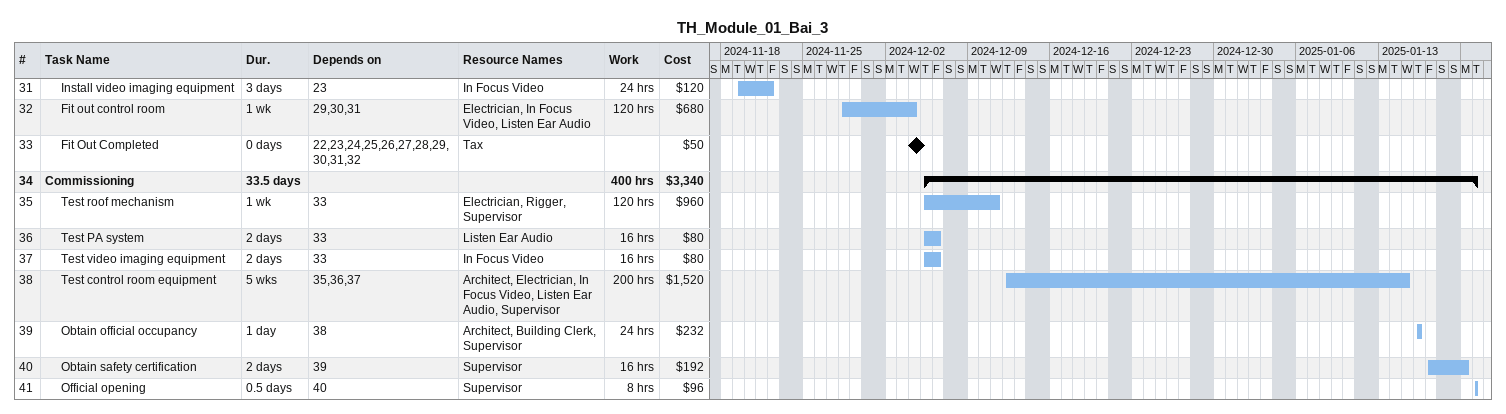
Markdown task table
TH_Module_01_Bai_3

| ID | Level | Task | Duration | Start | Finish | Predecessors | Resources | Work (h) | Cost ($) |
|---|---|---|---|---|---|---|---|---|---|
| 31 | 2 | Install video imaging equipment | 3d | 2024-11-19 | 2024-11-22 | 23 | In Focus Video | 24 | 120 |
| 32 | 2 | Fit out control room | 1w | 2024-11-28 | 2024-12-04 | 29, 30, 31 | Electrician, In Focus Video, Listen Ear Audio | 120 | 680 |
| 33 | 2 | Fit Out Completed | 0d | 2024-12-04 | 2024-12-04 | 22, 23, 24, 25, 26, 27, 28, 29, 30, 31, 32 | Tax |  | 50 |
| 34 | 1 | **Commissioning** | 33.5d | 2024-12-05 | 2025-01-21 |  |  | 400 | 3340 |
| 35 | 2 | Test roof mechanism | 1w | 2024-12-05 | 2024-12-11 | 33 | Electrician, Rigger, Supervisor | 120 | 960 |
| 36 | 2 | Test PA system | 2d | 2024-12-05 | 2024-12-06 | 33 | Listen Ear Audio | 16 | 80 |
| 37 | 2 | Test video imaging equipment | 2d | 2024-12-05 | 2024-12-06 | 33 | In Focus Video | 16 | 80 |
| 38 | 2 | Test control room equipment | 5w | 2024-12-12 | 2025-01-15 | 35, 36, 37 | Architect, Electrician, In Focus Video, Listen Ear Audio, Supervisor | 200 | 1520 |
| 39 | 2 | Obtain official occupancy | 1d | 2025-01-16 | 2025-01-16 | 38 | Architect, Building Clerk, Supervisor | 24 | 232 |
| 40 | 2 | Obtain safety certification | 2d | 2025-01-17 | 2025-01-20 | 39 | Supervisor | 16 | 192 |
| 41 | 2 | Official opening | 0.5d | 2025-01-21 | 2025-01-21 | 40 | Supervisor | 8 | 96 |
